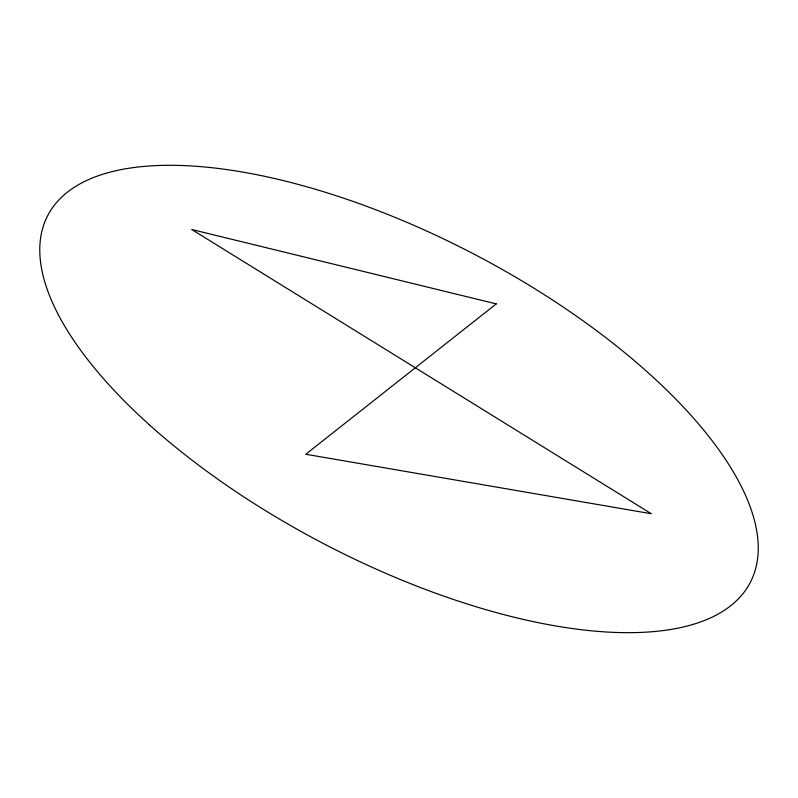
<?xml version="1.0" encoding="UTF-8"?>
<svg xmlns="http://www.w3.org/2000/svg" width="798" height="798" viewBox="0 0 798 798"><rect width="100%" height="100%" fill="white"/><g stroke="black" fill="none" stroke-linecap="round" stroke-linejoin="round"><path stroke-width="1.2" d="M496.246 303.898L305.774 454.252L651.328 513.752L191.72 229.495L496.246 303.898M149.346 424.785A396.307 163.141 27.6 0 0 747.546 587.228A396.307 163.141 27.6 0 0 300.118 184.937A396.307 163.141 27.6 0 0 149.346 424.785"/></g></svg>
